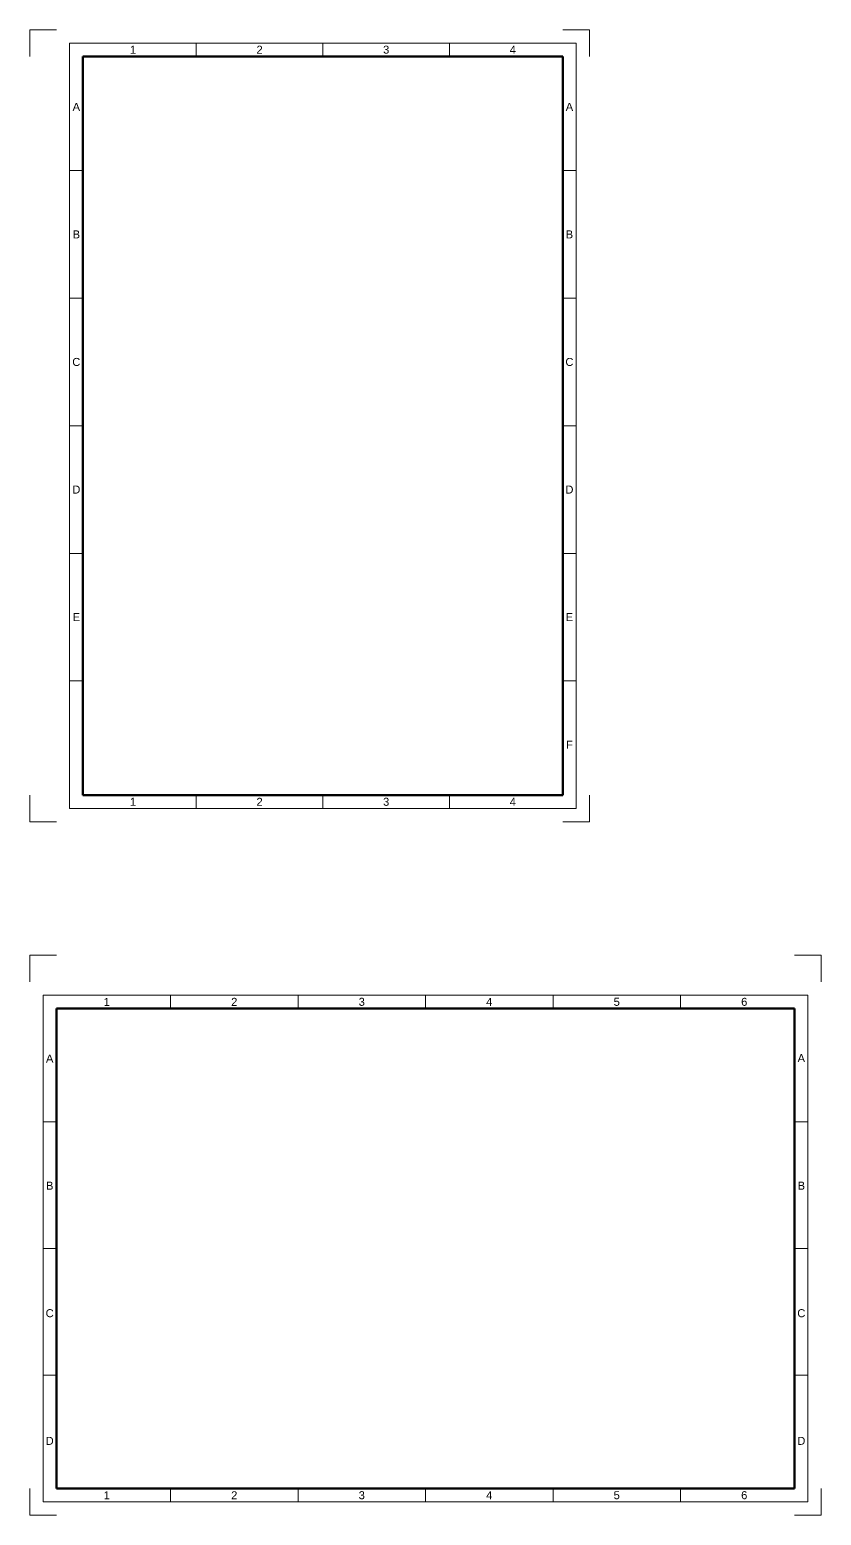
# Model space of a CAD drawing. Header units: millimetres. Extents: x 633 to 4785, y -1154 to 2521.
# Drawn here: x 1812 to 2109, y -1154 to -597 of the extents above; entities that cross this region are included whole.
import ezdxf

# ---------------------------------------------------------------- set-up
doc = ezdxf.new("R2010")
doc.units = ezdxf.units.MM
doc.header["$LTSCALE"] = 5
doc.linetypes.add('AUSGEZOGEN', pattern=[0])
for name, color, linetype, lineweight, true_color in [('_Blattschnitt', 1, 'Continuous', 5, 0xff0000), ('_Raster_0.18mm', 94, 'Continuous', 18, 0x008000), ('_Raster_1.00mm', 5, 'Continuous', 100, 0x0000ff), ('_Raster_Einteilung', 7, 'Continuous', 18, 0x000000), ('_Raster_txt', 7, 'Continuous', 5, 0x000000)]:
    doc.layers.add(name, color=color, linetype=linetype, lineweight=lineweight, true_color=true_color)
doc.styles.add('textstyle346', font='')
doc.styles.add('textstyle349', font='')
doc.styles.add('textstyle352', font='')
doc.styles.add('textstyle355', font='')
doc.styles.add('textstyle357', font='')
doc.styles.add('textstyle359', font='')
doc.styles.add('textstyle361', font='')
doc.styles.add('textstyle363', font='')
doc.styles.add('textstyle365', font='')
doc.styles.add('textstyle368', font='')
doc.styles.add('textstyle371', font='')
doc.styles.add('textstyle374', font='')
doc.styles.add('textstyle377', font='')
doc.styles.add('textstyle380', font='')
doc.styles.add('textstyle382', font='')
doc.styles.add('textstyle384', font='')
doc.styles.add('textstyle386', font='')
doc.styles.add('textstyle388', font='')
doc.styles.add('textstyle391', font='')
doc.styles.add('textstyle394', font='')
doc.styles.add('textstyle397', font='')
doc.styles.add('textstyle400', font='')
doc.styles.add('textstyle403', font='')
doc.styles.add('textstyle408', font='')
doc.styles.add('textstyle411', font='')
doc.styles.add('textstyle414', font='')
doc.styles.add('textstyle417', font='')
doc.styles.add('textstyle420', font='')
doc.styles.add('textstyle423', font='')
doc.styles.add('textstyle426', font='')
doc.styles.add('textstyle429', font='')
doc.styles.add('textstyle432', font='')
doc.styles.add('textstyle435', font='')
doc.styles.add('textstyle436', font='')
doc.styles.add('textstyle439', font='')
doc.styles.add('textstyle442', font='')
doc.styles.add('textstyle445', font='')
doc.styles.add('textstyle448', font='')
doc.styles.add('textstyle451', font='')
doc.styles.get('textstyle346').set_extended_font_data('Arial')
doc.styles.get('textstyle349').set_extended_font_data('Arial')
doc.styles.get('textstyle352').set_extended_font_data('Arial')
doc.styles.get('textstyle355').set_extended_font_data('Arial')
doc.styles.get('textstyle357').set_extended_font_data('Arial')
doc.styles.get('textstyle359').set_extended_font_data('Arial')
doc.styles.get('textstyle361').set_extended_font_data('Arial')
doc.styles.get('textstyle363').set_extended_font_data('Arial')
doc.styles.get('textstyle365').set_extended_font_data('Arial')
doc.styles.get('textstyle368').set_extended_font_data('Arial')
doc.styles.get('textstyle371').set_extended_font_data('Arial')
doc.styles.get('textstyle374').set_extended_font_data('Arial')
doc.styles.get('textstyle377').set_extended_font_data('Arial')
doc.styles.get('textstyle380').set_extended_font_data('Arial')
doc.styles.get('textstyle382').set_extended_font_data('Arial')
doc.styles.get('textstyle384').set_extended_font_data('Arial')
doc.styles.get('textstyle386').set_extended_font_data('Arial')
doc.styles.get('textstyle388').set_extended_font_data('Arial')
doc.styles.get('textstyle391').set_extended_font_data('Arial')
doc.styles.get('textstyle394').set_extended_font_data('Arial')
doc.styles.get('textstyle397').set_extended_font_data('Arial')
doc.styles.get('textstyle400').set_extended_font_data('Arial')
doc.styles.get('textstyle403').set_extended_font_data('Arial')
doc.styles.get('textstyle408').set_extended_font_data('Arial')
doc.styles.get('textstyle411').set_extended_font_data('Arial')
doc.styles.get('textstyle414').set_extended_font_data('Arial')
doc.styles.get('textstyle417').set_extended_font_data('Arial')
doc.styles.get('textstyle420').set_extended_font_data('Arial')
doc.styles.get('textstyle423').set_extended_font_data('Arial')
doc.styles.get('textstyle426').set_extended_font_data('Arial')
doc.styles.get('textstyle429').set_extended_font_data('Arial')
doc.styles.get('textstyle432').set_extended_font_data('Arial')
doc.styles.get('textstyle435').set_extended_font_data('Arial')
doc.styles.get('textstyle436').set_extended_font_data('Arial')
doc.styles.get('textstyle439').set_extended_font_data('Arial')
doc.styles.get('textstyle442').set_extended_font_data('Arial')
doc.styles.get('textstyle445').set_extended_font_data('Arial')
doc.styles.get('textstyle448').set_extended_font_data('Arial')
doc.styles.get('textstyle451').set_extended_font_data('Arial')

msp = doc.modelspace()

# ---------------------------------------------------------------- linework, layer by layer
at = {"layer": '_Blattschnitt'}
for p, q in [((1822.38, -596.71), (1812.38, -596.71)), ((1812.38, -596.71), (1812.38, -606.71)), ((2022.38, -596.71), (2012.38, -596.71)), ((2022.38, -606.71), (2022.38, -596.71)), ((1812.38, -883.71), (1812.38, -893.71)), ((2022.38, -893.71), (2022.38, -883.71)), ((1812.38, -893.71), (1822.38, -893.71)), ((2012.38, -893.71), (2022.38, -893.71)), ((1822.38, -943.71), (1812.38, -943.71)), ((1812.38, -943.71), (1812.38, -953.71)), ((2109.38, -943.71), (2099.38, -943.71)), ((2109.38, -953.71), (2109.38, -943.71)), ((1812.38, -1143.71), (1812.38, -1153.71)), ((2109.38, -1153.71), (2109.38, -1143.71)), ((1812.38, -1153.71), (1822.38, -1153.71)), ((2099.38, -1153.71), (2109.38, -1153.71))]:
    msp.add_line(p, q, dxfattribs=at)
at = {"layer": '_Raster_0.18mm', "linetype": 'AUSGEZOGEN', "lineweight": 18}
for p, q in [((2017.38, -601.71), (1827.38, -601.71)), ((1827.38, -601.71), (1827.38, -888.71)), ((2017.38, -888.71), (2017.38, -601.71)), ((1827.38, -888.71), (2017.38, -888.71)), ((1817.38, -958.71), (1817.38, -1148.71)), ((2104.38, -958.71), (1817.38, -958.71)), ((2104.38, -1148.71), (2104.38, -958.71)), ((1817.38, -1148.71), (2104.38, -1148.71))]:
    msp.add_line(p, q, dxfattribs=at)
at = {"layer": '_Raster_1.00mm', "linetype": 'AUSGEZOGEN', "lineweight": 100}
for p, q in [((2012.38, -606.71), (1832.38, -606.71)), ((1832.38, -606.71), (1832.38, -883.71)), ((2012.38, -883.71), (2012.38, -606.71)), ((2012.38, -883.71), (1832.38, -883.71)), ((1822.38, -1143.71), (1822.38, -963.71)), ((2099.38, -963.71), (1822.38, -963.71)), ((2099.38, -1143.71), (2099.38, -963.71)), ((1822.38, -1143.71), (2099.38, -1143.71))]:
    msp.add_line(p, q, dxfattribs=at)
at = {"layer": '_Raster_Einteilung'}
for p, q in [((1874.88, -601.71), (1874.88, -606.71)), ((1922.38, -601.71), (1922.38, -606.71)), ((1969.88, -601.71), (1969.88, -606.71)), ((1827.38, -649.55), (1832.38, -649.55)), ((2012.38, -649.55), (2017.38, -649.55)), ((1827.38, -697.38), (1832.38, -697.38)), ((2012.38, -697.38), (2017.38, -697.38)), ((1827.38, -745.21), (1832.38, -745.21)), ((2012.38, -745.21), (2017.38, -745.21)), ((1827.38, -793.05), (1832.38, -793.05)), ((2012.38, -793.05), (2017.38, -793.05)), ((1827.38, -840.88), (1832.38, -840.88)), ((2012.38, -840.88), (2017.38, -840.88)), ((1874.88, -883.71), (1874.88, -888.71)), ((1922.38, -883.71), (1922.38, -888.71)), ((1969.88, -883.71), (1969.88, -888.71)), ((1865.22, -958.71), (1865.22, -963.71)), ((1913.05, -958.71), (1913.05, -963.71)), ((1960.88, -958.71), (1960.88, -963.71)), ((2008.72, -958.71), (2008.72, -963.71)), ((2056.55, -958.71), (2056.55, -963.71)), ((1822.38, -1006.21), (1817.38, -1006.21)), ((2104.38, -1006.21), (2099.38, -1006.21)), ((1822.38, -1053.71), (1817.38, -1053.71)), ((2104.38, -1053.71), (2099.38, -1053.71)), ((1822.38, -1101.21), (1817.38, -1101.21)), ((2104.38, -1101.21), (2099.38, -1101.21)), ((1865.22, -1143.71), (1865.22, -1148.71)), ((1913.05, -1143.71), (1913.05, -1148.71)), ((1960.88, -1143.71), (1960.88, -1148.71)), ((2008.72, -1143.71), (2008.72, -1148.71)), ((2056.55, -1143.71), (2056.55, -1148.71))]:
    msp.add_line(p, q, dxfattribs=at)

# ---------------------------------------------------------------- texts
at = {"layer": '_Raster_txt', "char_height": 3, "attachment_point": 5}
for s, insert, style in [('1', (1851.13, -604.21), 'textstyle346'), ('2', (1898.63, -604.21), 'textstyle349'), ('3', (1946.13, -604.21), 'textstyle352'), ('4', (1993.63, -604.21), 'textstyle355'), ('A', (1829.88, -625.63), 'textstyle391'), ('A', (2014.88, -625.63), 'textstyle408'), ('B', (1829.88, -673.46), 'textstyle394'), ('B', (2014.88, -673.46), 'textstyle411'), ('C', (1829.88, -721.3), 'textstyle397'), ('C', (2014.88, -721.3), 'textstyle414'), ('D', (1829.88, -769.13), 'textstyle400'), ('D', (2014.88, -769.13), 'textstyle417'), ('E', (1829.88, -816.96), 'textstyle403'), ('E', (2014.88, -816.96), 'textstyle420'), ('F', (2014.88, -864.8), 'textstyle423'), ('1', (1851.13, -886.21), 'textstyle357'), ('2', (1898.63, -886.21), 'textstyle359'), ('3', (1946.13, -886.21), 'textstyle361'), ('4', (1993.63, -886.21), 'textstyle363'), ('1', (1841.3, -961.21), 'textstyle448'), ('2', (1889.13, -961.21), 'textstyle451'), ('3', (1936.97, -961.21), 'textstyle365'), ('4', (1984.8, -961.21), 'textstyle368'), ('5', (2032.63, -961.21), 'textstyle371'), ('6', (2080.47, -961.21), 'textstyle374'), ('A', (1819.88, -982.46), 'textstyle426'), ('A', (2101.88, -982.3), 'textstyle439'), ('B', (1819.88, -1030.13), 'textstyle429'), ('B', (2101.88, -1030.13), 'textstyle442'), ('C', (1819.88, -1077.96), 'textstyle432'), ('C', (2101.88, -1077.96), 'textstyle445'), ('D', (1819.88, -1125.8), 'textstyle435'), ('D', (2101.88, -1125.8), 'textstyle436'), ('1', (1841.3, -1146.21), 'textstyle377'), ('2', (1889.13, -1146.21), 'textstyle380'), ('3', (1936.97, -1146.21), 'textstyle382'), ('4', (1984.8, -1146.21), 'textstyle384'), ('5', (2032.63, -1146.21), 'textstyle386'), ('6', (2080.47, -1146.21), 'textstyle388')]:
    msp.add_mtext(s, dxfattribs=dict(at, insert=insert, style=style))

doc.saveas('drawing.dxf')
